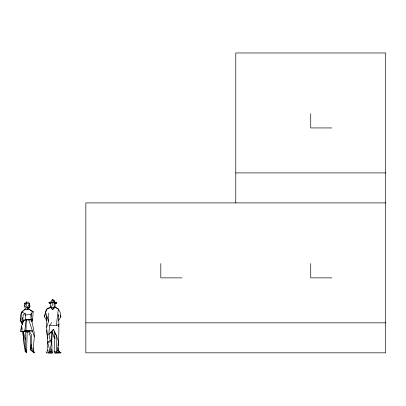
<?xml version="1.0" encoding="UTF-8"?>
<svg xmlns="http://www.w3.org/2000/svg" width="406" height="406" viewBox="0 0 406 406"><rect width="100%" height="100%" fill="white"/><g stroke="black" fill="none" stroke-linecap="round" stroke-linejoin="round"><path stroke-width="0.61" d="M54.094 336.224L54.587 338.629L52.43 332.306L51.532 331.864L52.064 352.971L46.147 352.839L47.563 350.723L47.644 342.238L46.695 327.221L46.705 315.929L46.913 318.421M46.695 327.221L48.568 321.187L48.578 313.173M54.16 302.749L54.15 307.169L52.638 309.656L50.689 307.621L50.263 303.211L52.821 302.617L55.135 303.12L55.003 307.362L52.638 309.656L51.592 307.504L52.821 302.617M25.817 330.997L27.161 331.54L26.557 352.728L25.243 351.682L25.644 348.419L25.37 330.819M23.71 321.268L23.726 320.304L25.588 319.761L32.307 319.832L31.866 318.279M24.761 331.154L26.207 319.867L23.726 320.304L21.68 325.886L21.965 331.469L26.04 330.707L26.207 319.867L32.307 319.832M31.069 344.527L30.815 350.084L34.256 352.936L31.338 348.434L31.577 335.133L29.049 330.849L28.582 331.702L30.541 336.706L30.815 350.084L34.256 352.936C32.099 345.587 35.479 338.036 33.83 330.585L31.577 319.771L31.668 321.638M58.266 316.249L58.327 314.554C59.322 324.978 58.779 335.518 58.231 345.917M31.851 321.532L32.637 319.852L33.18 311.478L32.434 311.864L28.45 308.864L29.252 307.408L29.389 303.759L28.963 302.703L26.821 301.886L24.629 303.312L24.522 305.688L25.35 309.002L27.192 309.885L28.45 308.864L30.024 306.139L29.389 303.759L26.283 303.262L24.522 305.688L27.268 308.235L27.192 309.885M54.176 351.256L54.861 337.736L54.186 331.489L56.201 335.173L58.373 340.827L57.809 350.439L56.475 352.225L54.176 351.256L54.825 352.976L60.981 352.809L57.809 350.439L58.129 348.363L59.215 351.692M26.705 350.084L26.557 352.728L25.644 348.419M51.74 322.562L49.461 325.729L48.862 334.341L50.268 340.548L51.582 341.842L50.06 351.175L47.979 352.855L52.064 352.971L51.74 349.196M24.071 310.199L25.35 309.002L21.604 312.102L20.924 320.298L22.482 323.003L23.198 314.762L25.284 313.63L25.588 319.761M54.825 352.976L60.981 352.809L56.475 352.225L56.201 335.173L53.47 329.19L52.43 332.306L51.582 341.842L47.644 342.238L50.06 351.175L52.064 352.971M49.461 325.729L56.378 325.5L58.322 309.067L55.003 307.362L51.592 307.504M55.094 303.455L55.135 303.12M57.896 348.368L58.063 347.14M20.863 318.959L20.569 320.801L22.523 324.683M26.963 332.732L27.161 331.54M28.714 307.306L28.45 308.864L33.18 311.478M29.075 305.459L29.389 303.759L27.268 308.235L29.252 307.408M47.025 320.821L44.416 316.797L46.457 309.331L50.902 306.611M52.176 333.443L52.43 332.306M58.373 326.657L58.997 324.176L56.378 325.5M44.416 316.797L46.457 309.331L50.689 307.621M26.821 301.886L26.283 303.262L27.268 308.235M22.482 323.003L23.726 320.304M31.059 319.695L30.8 314.396L32.434 311.864M31.795 321.522L32.637 319.852M50.197 302.856L51.41 300.643L52.79 299.542L53.978 300.333L55.348 302.815L53.988 302.272L51.694 302.287L52.79 299.542L53.988 302.272M58.5 320.359L60.91 316.898L60.022 312.026L58.322 309.067M53.47 329.19L48.862 334.341L51.532 331.864M21.939 312.194L23.218 310.996M47.644 342.238L50.268 340.548M50.182 303.389L49.238 303.292L48.994 302.612L49.593 302.323L55.901 302.313L56.47 302.79L56.424 303.15L55.069 303.668M22.117 329.626L21.68 325.886L20.3 331.509L23.198 331.519L24.284 331.169M31.338 348.434L33.368 348.094M21.965 331.469L22.33 331.499L23.289 336.224L23.502 341.116L25.243 351.682L23.198 331.519L28.029 330.794L32.45 330.997L34.388 336.747M25.142 315.092L30.8 314.396M27.369 331.707L29.222 331.499M49.238 303.292L49.167 302.734L49.593 302.323L54.328 302.363M25.903 330.814L28.029 330.794L26.04 330.707M331.905 127.936L310.732 127.936L310.732 113.67M235.769 172.915L385.7 172.915M385.7 202.898L85.839 202.898L85.839 352.829L385.7 352.829L385.7 52.968L235.769 52.968L235.769 202.898M181.969 277.866L160.801 277.866L160.801 263.601M331.905 277.866L310.732 277.866L310.732 263.601M85.839 322.846L385.7 322.846M29.049 330.849L32.45 330.997L28.806 319.761M24.629 303.312L25.603 303.363M47.563 350.723L52.105 352.002M51.897 302.48L48.994 302.612M25.284 313.63L21.604 312.102L20.63 314.853L20.569 320.801L22.406 324.089M55.104 306.87L58.094 308.87L58.5 310.017M55.901 302.313L56.47 302.79L55.257 303.495L56.424 303.15L56.388 302.709M50.263 303.211L50.496 303.505M57.809 350.439L58.515 351.383M60.306 315.178L60.91 316.898M23.335 321.161L22.574 317.72M45.711 312.772L48.568 321.187M23.198 331.519L25.279 339.37M53.978 300.333L54.343 302.023M46.583 330.058L47.304 335.473M47.461 336.675L47.705 338.482M31.267 313.432L31.653 317.142M33.5 349.865L33.718 352.819M31.577 319.771L31.658 321.034"/></g></svg>
